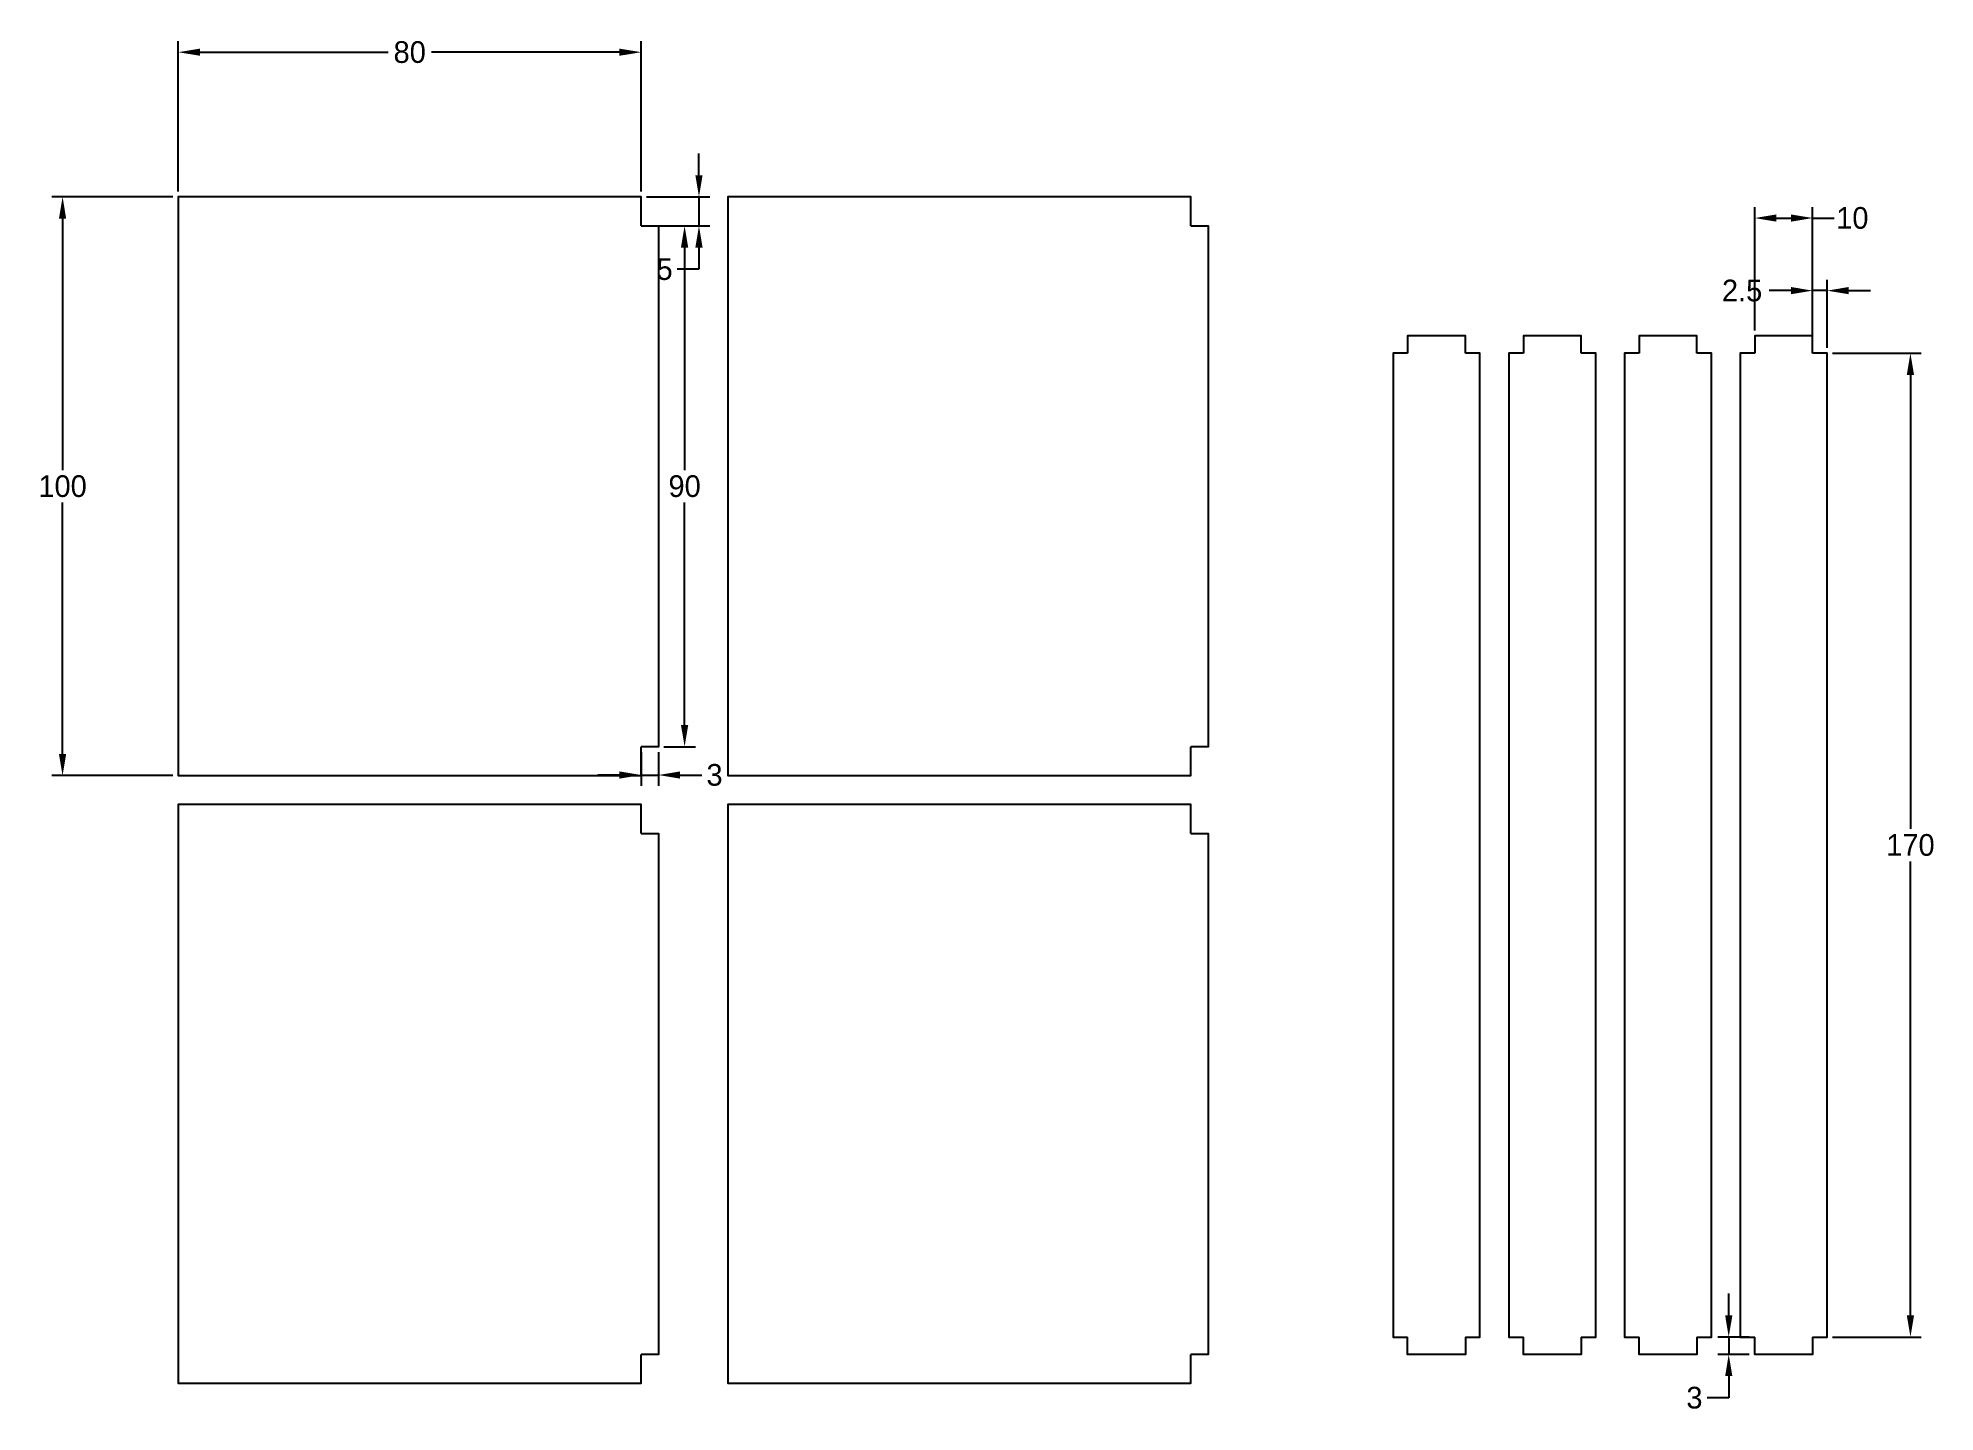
# Model space of a CAD drawing. Header units: millimetres. Extents: x -19 to 309, y -5 to 232.
import ezdxf

# ---------------------------------------------------------------- set-up
doc = ezdxf.new("R2010")
doc.units = ezdxf.units.MM
doc.header["$LTSCALE"] = 0.5
doc.layers.add('Dim', color=4, linetype='Continuous')
doc.dimstyles.new('ISO-25', dxfattribs={"dimtxt": 2.5, "dimasz": 2.5, "dimexe": 1.25, "dimexo": 0.625, "dimtad": 1, "dimtxsty": 'Standard', "dimcen": 2.5, "dimadec": 0, "dimazin": 0, "dimtfac": 1, "dimtmove": 0, "dimatfit": 3, "dimfxl": 1, "dimarcsym": 0})

# ---------------------------------------------------------------- blocks, each defined once
blk = doc.blocks.new('*D8')
at = {"layer": 'Defpoints', "color": 0, "transparency": 16777216}
for p in [(290, 178), (290, 8), (304.41, 8)]:
    blk.add_point(p, dxfattribs=at)
at = {"layer": 'Dim', "color": 0, "lineweight": -2, "transparency": 16777216}
for p, q in [((290.94, 178), (306.28, 178)), ((304.41, 174.25), (304.41, 95.81)), ((304.41, 11.75), (304.41, 90.19)), ((290.94, 8), (306.28, 8))]:
    blk.add_line(p, q, dxfattribs=at)
at = {"layer": 'Dim', "color": 0, "transparency": 16777216}
for points in [[(303.78, 174.25), (305.03, 174.25), (304.41, 178)], [(303.78, 11.75), (305.03, 11.75), (304.41, 8)]]:
    blk.add_solid(points, dxfattribs=at)
at = {"layer": 'Dim', "color": 0, "transparency": 16777216, "insert": (304.41, 93), "char_height": 3.75, "attachment_point": 5}
blk.add_mtext('170', dxfattribs=at)
blk = doc.blocks.new('*D9')
at = {"layer": 'Defpoints', "color": 0, "transparency": 16777216}
for p in [(287.5, 188.8), (287.5, 178), (290, 178)]:
    blk.add_point(p, dxfattribs=at)
at = {"layer": 'Dim', "color": 0, "lineweight": -2, "transparency": 16777216}
for p, q in [((287.5, 178.94), (287.5, 190.68)), ((290, 178.94), (290, 190.68)), ((283.75, 188.8), (280, 188.8)), ((290, 188.8), (287.5, 188.8)), ((293.75, 188.8), (297.5, 188.8))]:
    blk.add_line(p, q, dxfattribs=at)
at = {"layer": 'Dim', "color": 0, "transparency": 16777216}
for points in [[(283.75, 189.43), (283.75, 188.18), (287.5, 188.8)], [(293.75, 189.43), (293.75, 188.18), (290, 188.8)]]:
    blk.add_solid(points, dxfattribs=at)
at = {"layer": 'Dim', "color": 0, "transparency": 16777216, "insert": (275.31, 188.8), "char_height": 3.75, "attachment_point": 5}
blk.add_mtext('2.5', dxfattribs=at)
blk = doc.blocks.new('*D10')
at = {"layer": 'Defpoints', "color": 0, "transparency": 16777216}
for p in [(287.5, 201.34), (277.5, 181), (287.5, 181)]:
    blk.add_point(p, dxfattribs=at)
at = {"layer": 'Dim', "color": 0, "lineweight": -2, "transparency": 16777216}
for p, q in [((277.5, 181.94), (277.5, 203.22)), ((281.25, 201.34), (283.75, 201.34)), ((287.5, 181.94), (287.5, 203.22)), ((287.5, 201.34), (291.25, 201.34))]:
    blk.add_line(p, q, dxfattribs=at)
at = {"layer": 'Dim', "color": 0, "transparency": 16777216}
for points in [[(281.25, 201.97), (281.25, 200.72), (277.5, 201.34)], [(283.75, 201.97), (283.75, 200.72), (287.5, 201.34)]]:
    blk.add_solid(points, dxfattribs=at)
at = {"layer": 'Dim', "color": 0, "transparency": 16777216, "insert": (294.37, 201.34), "char_height": 3.75, "attachment_point": 5}
blk.add_mtext('10', dxfattribs=at)
blk = doc.blocks.new('*D11')
at = {"layer": 'Defpoints', "color": 0, "transparency": 16777216}
for p in [(5, 205), (-15, 105), (5, 105)]:
    blk.add_point(p, dxfattribs=at)
at = {"layer": 'Dim', "color": 0, "lineweight": -2}
for p, q in [((4.06, 205), (-16.88, 205)), ((-15, 201.25), (-15, 157.81)), ((-15, 108.75), (-15, 152.19)), ((4.06, 105), (-16.88, 105))]:
    blk.add_line(p, q, dxfattribs=at)
at = {"layer": 'Dim', "color": 0}
for points in [[(-15.63, 201.25), (-14.38, 201.25), (-15, 205)], [(-15.63, 108.75), (-14.38, 108.75), (-15, 105)]]:
    blk.add_solid(points, dxfattribs=at)
at = {"layer": 'Dim', "color": 0, "insert": (-15, 155), "char_height": 3.75, "attachment_point": 5}
blk.add_mtext('100', dxfattribs=at)
blk = doc.blocks.new('*D12')
at = {"layer": 'Defpoints', "color": 0, "transparency": 16777216}
for p in [(85, 230), (5, 205), (85, 205)]:
    blk.add_point(p, dxfattribs=at)
at = {"layer": 'Dim', "color": 0, "lineweight": -2}
for p, q in [((5, 205.94), (5, 231.88)), ((8.75, 230), (41.25, 230)), ((81.25, 230), (48.75, 230)), ((85, 205.94), (85, 231.88))]:
    blk.add_line(p, q, dxfattribs=at)
at = {"layer": 'Dim', "color": 0}
for points in [[(8.75, 230.62), (8.75, 229.38), (5, 230)], [(81.25, 230.62), (81.25, 229.38), (85, 230)]]:
    blk.add_solid(points, dxfattribs=at)
at = {"layer": 'Dim', "color": 0, "insert": (45, 230), "char_height": 3.75, "attachment_point": 5}
blk.add_mtext('80', dxfattribs=at)
blk = doc.blocks.new('*D13')
at = {"layer": 'Defpoints', "color": 0, "transparency": 16777216}
for p in [(85, 205), (85, 200), (95, 200)]:
    blk.add_point(p, dxfattribs=at)
at = {"layer": 'Dim', "color": 0, "lineweight": -2}
for p, q in [((95, 208.75), (95, 212.5)), ((85.94, 205), (96.88, 205)), ((95, 205), (95, 200)), ((85.94, 200), (96.88, 200)), ((95, 196.25), (95, 192.5)), ((95, 192.5), (91.25, 192.5))]:
    blk.add_line(p, q, dxfattribs=at)
at = {"layer": 'Dim', "color": 0}
for points in [[(94.38, 208.75), (95.63, 208.75), (95, 205)], [(94.38, 196.25), (95.63, 196.25), (95, 200)]]:
    blk.add_solid(points, dxfattribs=at)
at = {"layer": 'Dim', "color": 0, "insert": (89.06, 192.5), "char_height": 3.75, "attachment_point": 5}
blk.add_mtext('5', dxfattribs=at)
blk = doc.blocks.new('*D14')
at = {"layer": 'Defpoints', "color": 0, "transparency": 16777216}
for p in [(88, 200), (92.52, 200), (88, 110)]:
    blk.add_point(p, dxfattribs=at)
at = {"layer": 'Dim', "color": 0, "lineweight": -2}
for p, q in [((88.94, 200), (94.39, 200)), ((92.52, 196.25), (92.52, 157.81)), ((92.52, 113.75), (92.52, 152.19)), ((88.94, 110), (94.39, 110))]:
    blk.add_line(p, q, dxfattribs=at)
at = {"layer": 'Dim', "color": 0}
for points in [[(91.89, 196.25), (93.14, 196.25), (92.52, 200)], [(91.89, 113.75), (93.14, 113.75), (92.52, 110)]]:
    blk.add_solid(points, dxfattribs=at)
at = {"layer": 'Dim', "color": 0, "insert": (92.52, 155), "char_height": 3.75, "attachment_point": 5}
blk.add_mtext('90', dxfattribs=at)
blk = doc.blocks.new('*D15')
at = {"layer": 'Defpoints', "color": 0, "transparency": 16777216}
for p in [(85, 110), (88, 110), (88, 105.11)]:
    blk.add_point(p, dxfattribs=at)
at = {"layer": 'Dim', "color": 0, "lineweight": -2}
for p, q in [((85, 109.06), (85, 103.23)), ((88, 109.06), (88, 103.23)), ((81.25, 105.11), (77.5, 105.11)), ((85, 105.11), (88, 105.11)), ((91.75, 105.11), (95.5, 105.11))]:
    blk.add_line(p, q, dxfattribs=at)
at = {"layer": 'Dim', "color": 0}
for points in [[(81.25, 105.73), (81.25, 104.48), (85, 105.11)], [(91.75, 105.73), (91.75, 104.48), (88, 105.11)]]:
    blk.add_solid(points, dxfattribs=at)
at = {"layer": 'Dim', "color": 0, "insert": (97.69, 105.11), "char_height": 3.75, "attachment_point": 5}
blk.add_mtext('3', dxfattribs=at)
blk = doc.blocks.new('*D16')
at = {"layer": 'Defpoints', "color": 0, "transparency": 16777216}
for p in [(277.5, 8), (273, 5), (277.5, 5)]:
    blk.add_point(p, dxfattribs=at)
at = {"layer": 'Dim', "color": 0, "lineweight": -2}
for p, q in [((273, 11.75), (273, 15.5)), ((276.56, 8), (271.13, 8)), ((273, 8), (273, 5)), ((276.56, 5), (271.13, 5)), ((273, 1.25), (273, -2.5)), ((273, -2.5), (269.25, -2.5))]:
    blk.add_line(p, q, dxfattribs=at)
at = {"layer": 'Dim', "color": 0}
for points in [[(272.38, 11.75), (273.63, 11.75), (273, 8)], [(272.38, 1.25), (273.63, 1.25), (273, 5)]]:
    blk.add_solid(points, dxfattribs=at)
at = {"layer": 'Dim', "color": 0, "insert": (267.07, -2.5), "char_height": 3.75, "attachment_point": 5}
blk.add_mtext('3', dxfattribs=at)

msp = doc.modelspace()

# ---------------------------------------------------------------- linework, layer by layer
for points in [[(85, 200), (85, 205), (5, 205), (5, 105), (85, 105), (85, 110)], [(180, 200), (180, 205), (100, 205), (100, 105), (180, 105), (180, 110)], [(85, 200), (88, 200), (88, 110), (85, 110)], [(180, 200), (183, 200), (183, 110), (180, 110)], [(227.5, 178), (227.5, 181), (217.5, 181), (217.5, 178)], [(247.5, 178), (247.5, 181), (237.5, 181), (237.5, 178)], [(267.5, 178), (267.5, 181), (257.5, 181), (257.5, 178)], [(287.5, 178), (287.5, 181), (277.5, 181), (277.5, 178)], [(217.5, 178), (215, 178), (215, 8), (217.5, 8)], [(227.5, 8), (230, 8), (230, 178), (227.5, 178)], [(237.5, 178), (235, 178), (235, 8), (237.5, 8)], [(247.5, 8), (250, 8), (250, 178), (247.5, 178)], [(257.5, 178), (255, 178), (255, 8), (257.5, 8)], [(267.5, 8), (270, 8), (270, 178), (267.5, 178)], [(277.5, 178), (275, 178), (275, 8), (277.5, 8)], [(287.5, 8), (290, 8), (290, 178), (287.5, 178)], [(85, 95), (85, 100), (5, 100), (5, 0), (85, 0), (85, 5)], [(180, 95), (180, 100), (100, 100), (100, 0), (180, 0), (180, 5)], [(85, 95), (88, 95), (88, 5), (85, 5)], [(180, 95), (183, 95), (183, 5), (180, 5)], [(227.5, 8), (227.5, 5), (217.5, 5), (217.5, 8)], [(247.5, 8), (247.5, 5), (237.5, 5), (237.5, 8)], [(267.5, 8), (267.5, 5), (257.5, 5), (257.5, 8)], [(287.5, 8), (287.5, 5), (277.5, 5), (277.5, 8)]]:
    msp.add_lwpolyline(points)

# ---------------------------------------------------------------- dimensions: what is measured, and where the dimension line sits
at = {"layer": 'Dim'}
for base, p1, p2, picture, middle in [((85, 230), (5, 205), (85, 205), '*D12', (45, 230)), ((287.5, 201.345), (277.5, 181), (287.5, 181), '*D10', (294.375, 201.345)), ((287.5, 188.8), (290, 178), (287.5, 178), '*D9', (275.312, 188.8)), ((88, 105.108), (85, 110), (88, 110), '*D15', (97.688, 105.108))]:
    dim = msp.add_linear_dim(base=base, p1=p1, p2=p2, dimstyle='ISO-25', override={"dimscale": 1.5, "dimtad": 0, "dimtih": 1, "dimtoh": 1, "dimdsep": 46}, dxfattribs=at)
    dim.commit()
    dim.dimension.update_dxf_attribs({"geometry": picture, "text_midpoint": middle})
for base, p1, p2, picture, middle in [((95, 200), (85, 205), (85, 200), '*D13', (89.063, 192.5)), ((-15, 105), (5, 205), (5, 105), '*D11', (-15, 155)), ((92.519, 200), (88, 110), (88, 200), '*D14', (92.519, 155)), ((304.406, 8), (290, 178), (290, 8), '*D8', (304.406, 93)), ((273.004, 5), (277.5, 8), (277.5, 5), '*D16', (267.066, -2.5))]:
    dim = msp.add_linear_dim(base=base, p1=p1, p2=p2, angle=90, dimstyle='ISO-25', override={"dimscale": 1.5, "dimtad": 0, "dimtih": 1, "dimtoh": 1, "dimdsep": 46}, dxfattribs=at)
    dim.commit()
    dim.dimension.update_dxf_attribs({"geometry": picture, "text_midpoint": middle})

doc.saveas('drawing.dxf')
